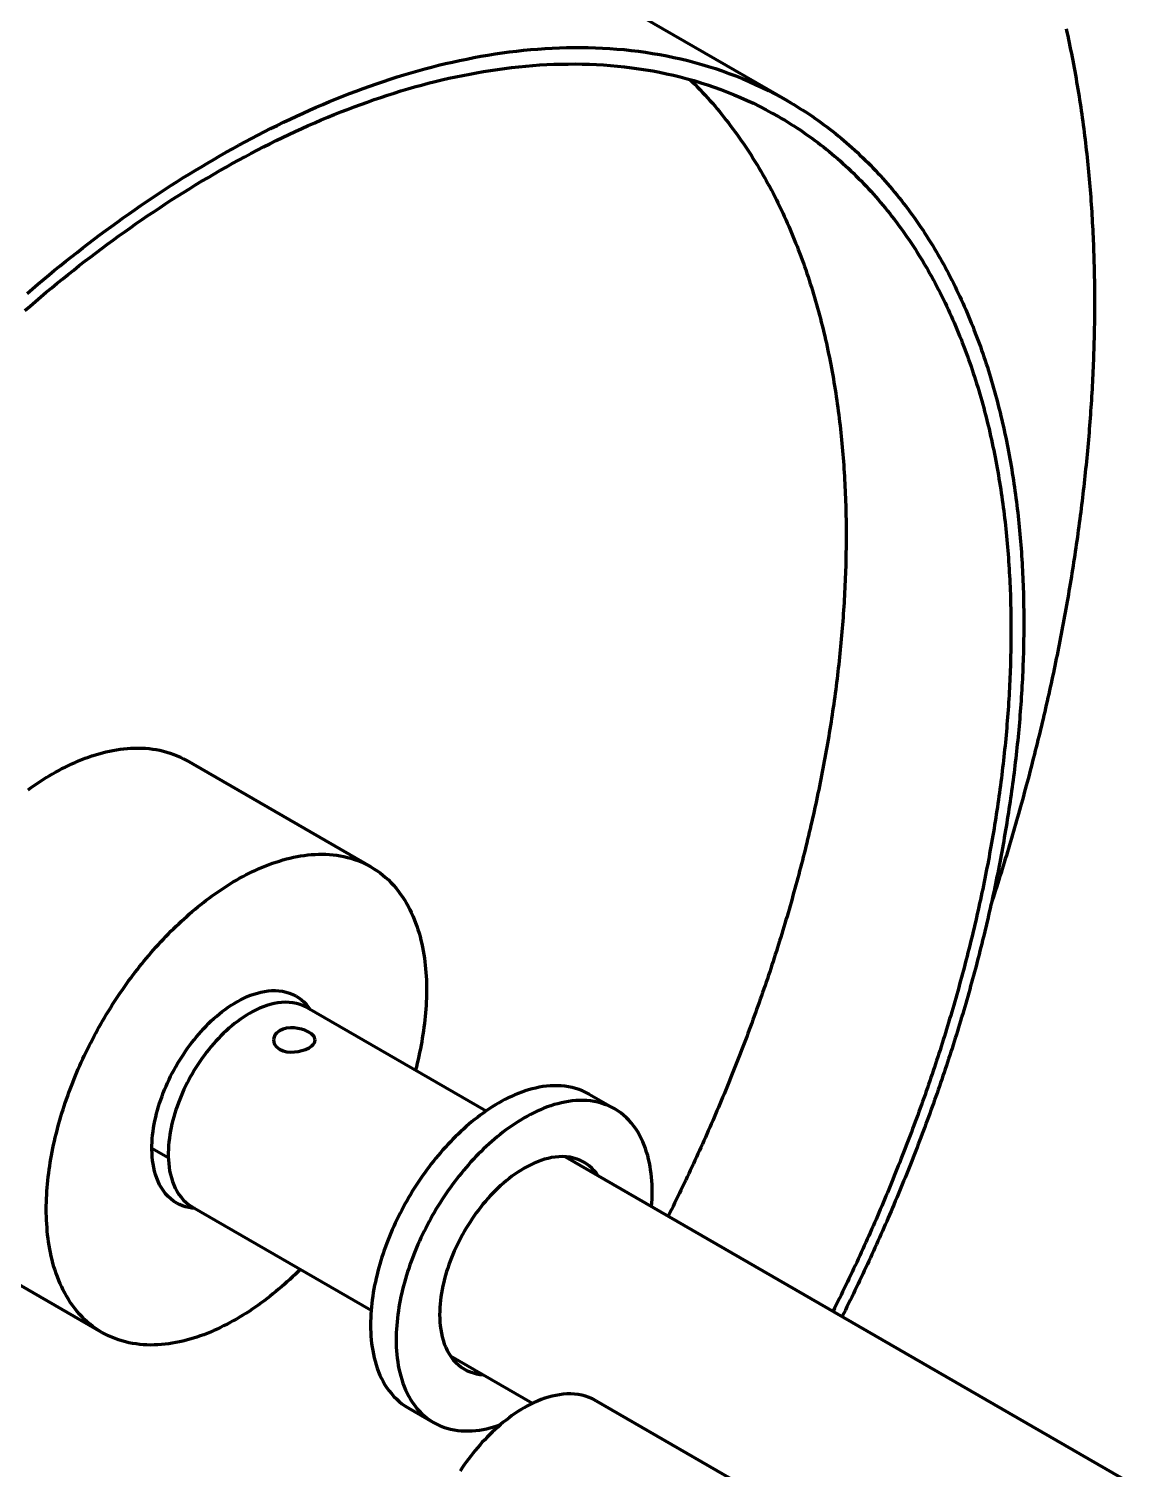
# Model space of a CAD drawing. Header units: millimetres. Extents: x 0 to 841, y 0 to 594.
# Drawn here: x 413.62 to 438.08, y 168.83 to 200.66 of the extents above; entities that cross this region are included whole.
import ezdxf

# ---------------------------------------------------------------- set-up
doc = ezdxf.new("R2010")
doc.units = ezdxf.units.MM
doc.layers.add('01-VISIBLE', color=7, linetype='CONTINUOUS', lineweight=70)

msp = doc.modelspace()

# ---------------------------------------------------------------- linework, layer by layer
at = {"layer": '01-VISIBLE'}
for p, q in [((430.379, 199.063), (425.012, 202.162)), ((421.173, 182.139), (417.107, 184.486)), ((419.763, 179.027), (423.719, 176.743)), ((425.994, 177.115), (426.56, 176.789)), ((416.698, 175.708), (416.336, 175.917)), ((425.47, 175.732), (485.723, 140.945)), ((417.223, 174.627), (421.179, 172.343)), ((415.233, 171.85), (411.167, 174.198)), ((422.93, 171.332), (424.746, 170.284)), ((426.147, 170.342), (481.867, 138.172)), ((421.994, 170.187), (422.56, 169.86))]:
    msp.add_line(p, q, dxfattribs=at)
for points in [[(436.533, 200.658), (436.55, 200.58), (436.568, 200.502), (436.584, 200.423), (436.601, 200.345), (436.617, 200.267), (436.633, 200.188), (436.649, 200.11), (436.665, 200.031), (436.68, 199.952), (436.695, 199.874), (436.71, 199.795), (436.724, 199.716), (436.738, 199.637), (436.752, 199.558), (436.766, 199.479), (436.78, 199.4), (436.793, 199.321), (436.806, 199.242), (436.818, 199.163), (436.831, 199.084), (436.843, 199.005), (436.855, 198.925), (436.867, 198.846), (436.878, 198.767), (436.889, 198.688), (436.9, 198.608), (436.911, 198.529), (436.921, 198.449), (436.932, 198.37), (436.942, 198.29), (436.951, 198.211), (436.961, 198.131), (436.97, 198.052), (436.979, 197.972), (436.988, 197.892), (436.997, 197.813), (437.005, 197.733), (437.013, 197.653), (437.021, 197.574), (437.029, 197.494), (437.036, 197.414), (437.043, 197.334), (437.05, 197.254), (437.057, 197.174), (437.064, 197.095), (437.07, 197.015), (437.076, 196.935), (437.082, 196.855), (437.088, 196.775), (437.093, 196.695), (437.098, 196.615), (437.103, 196.535), (437.108, 196.455), (437.112, 196.375), (437.117, 196.295), (437.121, 196.215), (437.125, 196.135), (437.129, 196.055), (437.132, 195.975), (437.135, 195.895), (437.138, 195.815), (437.141, 195.735), (437.144, 195.655), (437.146, 195.575), (437.149, 195.494), (437.151, 195.414), (437.153, 195.334), (437.154, 195.254), (437.156, 195.174), (437.157, 195.094), (437.158, 195.014), (437.159, 194.934), (437.16, 194.853), (437.16, 194.773), (437.16, 194.693), (437.16, 194.613), (437.16, 194.533), (437.16, 194.453), (437.159, 194.373), (437.159, 194.293), (437.158, 194.212), (437.157, 194.132), (437.155, 194.052), (437.154, 193.972), (437.152, 193.892), (437.15, 193.812), (437.148, 193.732), (437.146, 193.652), (437.144, 193.572), (437.141, 193.491), (437.138, 193.411), (437.135, 193.331), (437.132, 193.251), (437.129, 193.171), (437.125, 193.091), (437.122, 193.011), (437.118, 192.931), (437.114, 192.851), (437.11, 192.771), (437.105, 192.691), (437.101, 192.611), (437.096, 192.531), (437.091, 192.451), (437.086, 192.371), (437.081, 192.291), (437.075, 192.211), (437.07, 192.131), (437.064, 192.051), (437.058, 191.971), (437.052, 191.891), (437.046, 191.812), (437.039, 191.732), (437.032, 191.652), (437.026, 191.572), (437.019, 191.492), (437.012, 191.412), (437.004, 191.333), (436.997, 191.253), (436.989, 191.173), (436.981, 191.093), (436.973, 191.013), (436.965, 190.934), (436.957, 190.854), (436.949, 190.774), (436.94, 190.695), (436.931, 190.615), (436.922, 190.535), (436.913, 190.456), (436.904, 190.376), (436.895, 190.297), (436.885, 190.217), (436.875, 190.138), (436.865, 190.058), (436.855, 189.978), (436.845, 189.899), (436.835, 189.82), (436.824, 189.74), (436.814, 189.661), (436.803, 189.581), (436.792, 189.502), (436.781, 189.423), (436.77, 189.343), (436.758, 189.264), (436.747, 189.185), (436.735, 189.105), (436.723, 189.026), (436.711, 188.947), (436.699, 188.868), (436.687, 188.788), (436.674, 188.709), (436.661, 188.63), (436.649, 188.551), (436.636, 188.472), (436.623, 188.393), (436.61, 188.314), (436.596, 188.235), (436.583, 188.156), (436.569, 188.077), (436.555, 187.998), (436.541, 187.919), (436.527, 187.84), (436.513, 187.761), (436.499, 187.682), (436.484, 187.604), (436.47, 187.525), (436.455, 187.446), (436.44, 187.367), (436.425, 187.289), (436.41, 187.21), (436.395, 187.131), (436.379, 187.053), (436.364, 186.974), (436.348, 186.895), (436.332, 186.817), (436.316, 186.738), (436.3, 186.66), (436.284, 186.581), (436.267, 186.503), (436.251, 186.425), (436.234, 186.346), (436.217, 186.268), (436.2, 186.19), (436.183, 186.111), (436.166, 186.033), (436.148, 185.955), (436.131, 185.877), (436.113, 185.798), (436.096, 185.72), (436.078, 185.642), (436.06, 185.564), (436.042, 185.486), (436.023, 185.408), (436.005, 185.33), (435.986, 185.252), (435.968, 185.174), (435.949, 185.096), (435.93, 185.018), (435.911, 184.941), (435.892, 184.863), (435.872, 184.785), (435.853, 184.707), (435.834, 184.63), (435.814, 184.552), (435.794, 184.474), (435.774, 184.397), (435.754, 184.319), (435.734, 184.241), (435.714, 184.164), (435.693, 184.086), (435.673, 184.009), (435.652, 183.932), (435.631, 183.854), (435.61, 183.777), (435.589, 183.7), (435.568, 183.622), (435.547, 183.545), (435.525, 183.468), (435.504, 183.391), (435.482, 183.313), (435.46, 183.236), (435.438, 183.159), (435.416, 183.082), (435.394, 183.005), (435.372, 182.928), (435.35, 182.851), (435.327, 182.774), (435.304, 182.697), (435.282, 182.621), (435.259, 182.544), (435.236, 182.467), (435.213, 182.39), (435.189, 182.314), (435.166, 182.237), (435.143, 182.16), (435.119, 182.084), (435.095, 182.007), (435.072, 181.931), (435.048, 181.854), (435.024, 181.778), (435, 181.701), (434.975, 181.625), (434.951, 181.549), (434.926, 181.472), (434.902, 181.396), (434.877, 181.32)], [(413.577, 194.809), (413.698, 194.912), (413.819, 195.015), (413.941, 195.117), (414.064, 195.218), (414.186, 195.319), (414.31, 195.419), (414.434, 195.518), (414.558, 195.617), (414.683, 195.715), (414.809, 195.813), (414.935, 195.91), (415.061, 196.006), (415.188, 196.101), (415.316, 196.196), (415.444, 196.29), (415.573, 196.383), (415.702, 196.476), (415.831, 196.568), (415.962, 196.659), (416.092, 196.749), (416.224, 196.839), (416.355, 196.928), (416.488, 197.016), (416.62, 197.103), (416.754, 197.19), (416.888, 197.275), (417.022, 197.36), (417.157, 197.444), (417.292, 197.527), (417.428, 197.609), (417.565, 197.69), (417.702, 197.771), (417.84, 197.85), (417.978, 197.929), (418.116, 198.007), (418.256, 198.083), (418.395, 198.159), (418.536, 198.234), (418.676, 198.307), (418.818, 198.38), (418.959, 198.452), (419.102, 198.522), (419.245, 198.592), (419.388, 198.66), (419.532, 198.728), (419.677, 198.794), (419.821, 198.859), (419.967, 198.923), (420.113, 198.986), (420.259, 199.047), (420.407, 199.108), (420.554, 199.167), (420.702, 199.224), (420.851, 199.281), (421, 199.336), (421.149, 199.39), (421.299, 199.442), (421.45, 199.493), (421.601, 199.543), (421.752, 199.591), (421.904, 199.638), (422.056, 199.683), (422.209, 199.727), (422.362, 199.769), (422.516, 199.81), (422.67, 199.849), (422.824, 199.886), (422.979, 199.922), (423.134, 199.956), (423.29, 199.988), (423.446, 200.019), (423.602, 200.048), (423.759, 200.075), (423.916, 200.1), (424.073, 200.123), (424.23, 200.144), (424.388, 200.163), (424.546, 200.181), (424.704, 200.196), (424.863, 200.209), (425.021, 200.221), (425.18, 200.23), (425.339, 200.236), (425.497, 200.241), (425.656, 200.243), (425.815, 200.244), (425.974, 200.242), (426.133, 200.237), (426.292, 200.23), (426.45, 200.221), (426.609, 200.209), (426.767, 200.195), (426.925, 200.179), (427.083, 200.159), (427.24, 200.138), (427.397, 200.113), (427.554, 200.087), (427.71, 200.057), (427.866, 200.025), (428.021, 199.99), (428.175, 199.953), (428.329, 199.912), (428.482, 199.869), (428.634, 199.824), (428.785, 199.775), (428.936, 199.724), (429.085, 199.67), (429.234, 199.614), (429.381, 199.554), (429.528, 199.492), (429.673, 199.428), (429.817, 199.36), (429.959, 199.29), (430.1, 199.217), (430.24, 199.142), (430.379, 199.063)], [(413.525, 194.428), (413.644, 194.53), (413.763, 194.632), (413.882, 194.733), (414.002, 194.833), (414.122, 194.933), (414.243, 195.032), (414.365, 195.13), (414.487, 195.228), (414.609, 195.326), (414.732, 195.422), (414.856, 195.518), (414.98, 195.613), (415.104, 195.708), (415.229, 195.802), (415.355, 195.895), (415.481, 195.988), (415.608, 196.08), (415.735, 196.171), (415.862, 196.261), (415.99, 196.351), (416.119, 196.44), (416.248, 196.528), (416.378, 196.615), (416.508, 196.702), (416.639, 196.788), (416.77, 196.873), (416.902, 196.957), (417.034, 197.041), (417.167, 197.123), (417.3, 197.205), (417.434, 197.286), (417.568, 197.366), (417.703, 197.445), (417.839, 197.523), (417.975, 197.601), (418.111, 197.677), (418.248, 197.752), (418.386, 197.827), (418.524, 197.901), (418.662, 197.973), (418.801, 198.045), (418.941, 198.115), (419.081, 198.185), (419.221, 198.253), (419.363, 198.32), (419.504, 198.387), (419.646, 198.452), (419.789, 198.516), (419.932, 198.579), (420.076, 198.641), (420.22, 198.701), (420.365, 198.76), (420.51, 198.819), (420.656, 198.875), (420.802, 198.931), (420.949, 198.985), (421.096, 199.038), (421.243, 199.09), (421.391, 199.14), (421.54, 199.189), (421.689, 199.236), (421.838, 199.282), (421.988, 199.327), (422.139, 199.37), (422.289, 199.412), (422.441, 199.452), (422.592, 199.49), (422.744, 199.527), (422.897, 199.562), (423.049, 199.595), (423.202, 199.627), (423.356, 199.657), (423.51, 199.686), (423.664, 199.712), (423.818, 199.737), (423.973, 199.76), (424.128, 199.781), (424.283, 199.8), (424.439, 199.817), (424.594, 199.832), (424.75, 199.845), (424.906, 199.856), (425.062, 199.865), (425.219, 199.871), (425.375, 199.876), (425.531, 199.878), (425.688, 199.879), (425.844, 199.876), (426, 199.872), (426.157, 199.865), (426.313, 199.856), (426.469, 199.845), (426.624, 199.831), (426.78, 199.814), (426.935, 199.796), (427.09, 199.774), (427.245, 199.75), (427.399, 199.724), (427.552, 199.695), (427.706, 199.663), (427.858, 199.629), (428.01, 199.592), (428.161, 199.552), (428.312, 199.51), (428.462, 199.465), (428.611, 199.418), (428.759, 199.367), (428.906, 199.314), (429.052, 199.259), (429.197, 199.2), (429.341, 199.139), (429.484, 199.075), (429.625, 199.009), (429.766, 198.94), (429.905, 198.868), (430.042, 198.794), (430.179, 198.717)], [(428.223, 199.535), (428.28, 199.479), (428.337, 199.422), (428.393, 199.365), (428.448, 199.307), (428.503, 199.249), (428.558, 199.19), (428.611, 199.13), (428.665, 199.071), (428.718, 199.01), (428.77, 198.95), (428.822, 198.888), (428.873, 198.827), (428.924, 198.765), (428.974, 198.702), (429.024, 198.639), (429.073, 198.576), (429.121, 198.512), (429.169, 198.448), (429.217, 198.384), (429.264, 198.319), (429.311, 198.253), (429.357, 198.188), (429.402, 198.122), (429.447, 198.055), (429.491, 197.989), (429.535, 197.922), (429.579, 197.854), (429.621, 197.786), (429.664, 197.718), (429.706, 197.65), (429.747, 197.581), (429.788, 197.512), (429.828, 197.443), (429.868, 197.373), (429.907, 197.303), (429.946, 197.233), (429.984, 197.163), (430.021, 197.092), (430.059, 197.021), (430.095, 196.95), (430.132, 196.878), (430.167, 196.807), (430.203, 196.735), (430.237, 196.662), (430.272, 196.59), (430.305, 196.517), (430.339, 196.444), (430.371, 196.371), (430.404, 196.298), (430.436, 196.224), (430.467, 196.15), (430.498, 196.077), (430.528, 196.002), (430.558, 195.928), (430.588, 195.853), (430.617, 195.779), (430.645, 195.704), (430.673, 195.629), (430.701, 195.554), (430.728, 195.478), (430.755, 195.403), (430.781, 195.327), (430.807, 195.251), (430.833, 195.175), (430.858, 195.099), (430.882, 195.023), (430.906, 194.946), (430.93, 194.87), (430.953, 194.793), (430.976, 194.716), (430.999, 194.639), (431.021, 194.562), (431.042, 194.485), (431.063, 194.408), (431.084, 194.33), (431.105, 194.253), (431.125, 194.175), (431.144, 194.097), (431.163, 194.02), (431.182, 193.942), (431.2, 193.864), (431.218, 193.785), (431.236, 193.707), (431.253, 193.629), (431.27, 193.551), (431.286, 193.472), (431.303, 193.394), (431.318, 193.315), (431.334, 193.236), (431.348, 193.158), (431.363, 193.079), (431.377, 193), (431.391, 192.921), (431.405, 192.842), (431.418, 192.763), (431.43, 192.684), (431.443, 192.605), (431.455, 192.525), (431.467, 192.446), (431.478, 192.367), (431.489, 192.287), (431.5, 192.208), (431.51, 192.128), (431.52, 192.049), (431.53, 191.969), (431.539, 191.89), (431.548, 191.81), (431.557, 191.73), (431.565, 191.651), (431.573, 191.571), (431.581, 191.491), (431.588, 191.411), (431.595, 191.331), (431.602, 191.252), (431.608, 191.172), (431.614, 191.092), (431.62, 191.012), (431.625, 190.932), (431.631, 190.852), (431.635, 190.772), (431.64, 190.692), (431.644, 190.612), (431.648, 190.532), (431.652, 190.452), (431.655, 190.372), (431.658, 190.291), (431.661, 190.211), (431.664, 190.131), (431.666, 190.051), (431.668, 189.971), (431.669, 189.891), (431.671, 189.811), (431.672, 189.731), (431.672, 189.65), (431.673, 189.57), (431.673, 189.49), (431.673, 189.41), (431.673, 189.33), (431.672, 189.25), (431.671, 189.17), (431.67, 189.089), (431.669, 189.009), (431.667, 188.929), (431.665, 188.849), (431.663, 188.769), (431.66, 188.689), (431.658, 188.609), (431.655, 188.529), (431.652, 188.448), (431.648, 188.368), (431.644, 188.288), (431.64, 188.208), (431.636, 188.128), (431.632, 188.048), (431.627, 187.968), (431.622, 187.888), (431.617, 187.808), (431.611, 187.728), (431.605, 187.648), (431.599, 187.568), (431.593, 187.488), (431.587, 187.409), (431.58, 187.329), (431.573, 187.249), (431.566, 187.169), (431.559, 187.089), (431.551, 187.009), (431.543, 186.93), (431.535, 186.85), (431.527, 186.77), (431.518, 186.69), (431.509, 186.611), (431.5, 186.531), (431.491, 186.452), (431.482, 186.372), (431.472, 186.292), (431.462, 186.213), (431.452, 186.133), (431.442, 186.054), (431.431, 185.974), (431.42, 185.895), (431.409, 185.816), (431.398, 185.736), (431.387, 185.657), (431.375, 185.578), (431.363, 185.498), (431.351, 185.419), (431.339, 185.34), (431.327, 185.261), (431.314, 185.181), (431.301, 185.102), (431.288, 185.023), (431.275, 184.944), (431.261, 184.865), (431.247, 184.786), (431.234, 184.707), (431.219, 184.628), (431.205, 184.55), (431.191, 184.471), (431.176, 184.392), (431.161, 184.313), (431.146, 184.234), (431.131, 184.156), (431.115, 184.077), (431.1, 183.999), (431.084, 183.92), (431.068, 183.841), (431.051, 183.763), (431.035, 183.684), (431.018, 183.606), (431.001, 183.528), (430.984, 183.449), (430.967, 183.371), (430.95, 183.293), (430.932, 183.215), (430.914, 183.137), (430.896, 183.058), (430.878, 182.98), (430.86, 182.902), (430.841, 182.824), (430.823, 182.746), (430.804, 182.668), (430.785, 182.591), (430.766, 182.513), (430.746, 182.435), (430.727, 182.357), (430.707, 182.28), (430.687, 182.202), (430.667, 182.124), (430.646, 182.047), (430.626, 181.969), (430.605, 181.892), (430.584, 181.815), (430.563, 181.737), (430.542, 181.66), (430.521, 181.583), (430.499, 181.505), (430.478, 181.428), (430.456, 181.351), (430.434, 181.274), (430.412, 181.197), (430.389, 181.12), (430.367, 181.043), (430.344, 180.966), (430.321, 180.889), (430.298, 180.813), (430.275, 180.736), (430.252, 180.659), (430.228, 180.583), (430.204, 180.506), (430.18, 180.43), (430.156, 180.353), (430.132, 180.277), (430.108, 180.2), (430.083, 180.124), (430.059, 180.048), (430.034, 179.972), (430.009, 179.895), (429.984, 179.819), (429.958, 179.743), (429.933, 179.667), (429.907, 179.591), (429.881, 179.515), (429.855, 179.44), (429.829, 179.364), (429.803, 179.288), (429.777, 179.212), (429.75, 179.137), (429.723, 179.061), (429.696, 178.986), (429.669, 178.91), (429.642, 178.835), (429.615, 178.76), (429.587, 178.684), (429.56, 178.609), (429.532, 178.534), (429.504, 178.459), (429.476, 178.384), (429.448, 178.309), (429.419, 178.234), (429.391, 178.159), (429.362, 178.084), (429.333, 178.009), (429.304, 177.935), (429.275, 177.86), (429.245, 177.785), (429.216, 177.711), (429.186, 177.636), (429.157, 177.562), (429.127, 177.488), (429.097, 177.413), (429.066, 177.339), (429.036, 177.265), (429.006, 177.191), (428.975, 177.117), (428.944, 177.043), (428.913, 176.969), (428.882, 176.895), (428.851, 176.821), (428.82, 176.747), (428.788, 176.673), (428.756, 176.6), (428.725, 176.526), (428.693, 176.453), (428.661, 176.379), (428.628, 176.306), (428.596, 176.233), (428.564, 176.159), (428.531, 176.086), (428.498, 176.013), (428.465, 175.94), (428.432, 175.867), (428.399, 175.794), (428.366, 175.721), (428.332, 175.648), (428.298, 175.575), (428.265, 175.503), (428.231, 175.43), (428.197, 175.358), (428.163, 175.285), (428.128, 175.213), (428.094, 175.14), (428.059, 175.068), (428.024, 174.996), (427.99, 174.924), (427.955, 174.851), (427.919, 174.779), (427.884, 174.707), (427.849, 174.636), (427.813, 174.564), (427.778, 174.492), (427.742, 174.42)], [(430.379, 199.063), (430.448, 199.023), (430.516, 198.982), (430.585, 198.94), (430.653, 198.898), (430.72, 198.855), (430.788, 198.811), (430.854, 198.767), (430.921, 198.722), (430.987, 198.677), (431.052, 198.63), (431.117, 198.584), (431.182, 198.536), (431.246, 198.488), (431.31, 198.44), (431.373, 198.391), (431.436, 198.341), (431.498, 198.29), (431.56, 198.239), (431.621, 198.188), (431.682, 198.136), (431.742, 198.083), (431.802, 198.03), (431.862, 197.976), (431.921, 197.922), (431.979, 197.867), (432.037, 197.812), (432.095, 197.756), (432.152, 197.7), (432.208, 197.643), (432.264, 197.586), (432.319, 197.528), (432.374, 197.469), (432.429, 197.411), (432.483, 197.351), (432.536, 197.292), (432.589, 197.231), (432.641, 197.171), (432.693, 197.11), (432.744, 197.048), (432.795, 196.986), (432.845, 196.924), (432.895, 196.861), (432.944, 196.798), (432.993, 196.734), (433.041, 196.67), (433.089, 196.606), (433.136, 196.541), (433.183, 196.476), (433.229, 196.41), (433.274, 196.345), (433.319, 196.278), (433.364, 196.212), (433.408, 196.145), (433.452, 196.078), (433.495, 196.01), (433.537, 195.942), (433.579, 195.874), (433.621, 195.805), (433.662, 195.737), (433.702, 195.668), (433.742, 195.598), (433.782, 195.528), (433.821, 195.458), (433.859, 195.388), (433.897, 195.318), (433.935, 195.247), (433.972, 195.176), (434.008, 195.104), (434.044, 195.033), (434.08, 194.961), (434.115, 194.889), (434.149, 194.817), (434.183, 194.744), (434.217, 194.672), (434.25, 194.599), (434.283, 194.525), (434.315, 194.452), (434.347, 194.379), (434.378, 194.305), (434.409, 194.231), (434.439, 194.157), (434.469, 194.082), (434.498, 194.008), (434.527, 193.933), (434.556, 193.858), (434.584, 193.783), (434.611, 193.708), (434.639, 193.633), (434.665, 193.557), (434.692, 193.481), (434.718, 193.406), (434.743, 193.33), (434.768, 193.254), (434.793, 193.177), (434.817, 193.101), (434.84, 193.024), (434.864, 192.948), (434.887, 192.871), (434.909, 192.794), (434.931, 192.717), (434.953, 192.64), (434.974, 192.563), (434.995, 192.485), (435.015, 192.408), (435.035, 192.33), (435.055, 192.253), (435.074, 192.175), (435.093, 192.097), (435.112, 192.019), (435.13, 191.941), (435.147, 191.863), (435.165, 191.785), (435.182, 191.706), (435.198, 191.628), (435.215, 191.55), (435.23, 191.471), (435.246, 191.393), (435.261, 191.314), (435.276, 191.235), (435.29, 191.156), (435.304, 191.077), (435.318, 190.998), (435.331, 190.919), (435.344, 190.84), (435.357, 190.761), (435.369, 190.682), (435.381, 190.603), (435.392, 190.524), (435.403, 190.444), (435.414, 190.365), (435.425, 190.286), (435.435, 190.206), (435.445, 190.127), (435.455, 190.047), (435.464, 189.967), (435.473, 189.888), (435.481, 189.808), (435.489, 189.729), (435.497, 189.649), (435.505, 189.569), (435.512, 189.489), (435.519, 189.409), (435.526, 189.33), (435.532, 189.25), (435.538, 189.17), (435.544, 189.09), (435.55, 189.01), (435.555, 188.93), (435.56, 188.85), (435.564, 188.77), (435.568, 188.69), (435.572, 188.61), (435.576, 188.53), (435.579, 188.45), (435.582, 188.37), (435.585, 188.29), (435.588, 188.21), (435.59, 188.13), (435.592, 188.05), (435.593, 187.97), (435.595, 187.89), (435.596, 187.809), (435.597, 187.729), (435.597, 187.649), (435.598, 187.569), (435.598, 187.489), (435.597, 187.409), (435.597, 187.329), (435.596, 187.249), (435.595, 187.169), (435.594, 187.088), (435.592, 187.008), (435.59, 186.928), (435.588, 186.848), (435.586, 186.768), (435.583, 186.688), (435.58, 186.608), (435.577, 186.528), (435.574, 186.448), (435.57, 186.368), (435.566, 186.288), (435.562, 186.208), (435.558, 186.128), (435.553, 186.048), (435.548, 185.968), (435.543, 185.888), (435.538, 185.808), (435.532, 185.728), (435.526, 185.648), (435.52, 185.568), (435.514, 185.488), (435.507, 185.409), (435.501, 185.329), (435.494, 185.249), (435.487, 185.169), (435.479, 185.089), (435.471, 185.01), (435.463, 184.93), (435.455, 184.85), (435.447, 184.771), (435.438, 184.691), (435.43, 184.611), (435.421, 184.532), (435.411, 184.452), (435.402, 184.373), (435.392, 184.293), (435.382, 184.214), (435.372, 184.134), (435.362, 184.055), (435.351, 183.975), (435.34, 183.896), (435.329, 183.817), (435.318, 183.737), (435.307, 183.658), (435.295, 183.579), (435.283, 183.499), (435.271, 183.42), (435.259, 183.341), (435.247, 183.262), (435.234, 183.183), (435.221, 183.104), (435.208, 183.025), (435.195, 182.946), (435.182, 182.867), (435.168, 182.788), (435.154, 182.709), (435.14, 182.63), (435.126, 182.551), (435.111, 182.472), (435.097, 182.394), (435.082, 182.315), (435.067, 182.236), (435.052, 182.158), (435.036, 182.079), (435.021, 182), (435.005, 181.922), (434.989, 181.843), (434.973, 181.765), (434.956, 181.686), (434.94, 181.608), (434.923, 181.53), (434.906, 181.451), (434.889, 181.373), (434.872, 181.295), (434.854, 181.217), (434.836, 181.139), (434.819, 181.061), (434.801, 180.982), (434.782, 180.904), (434.764, 180.826), (434.745, 180.749), (434.727, 180.671), (434.708, 180.593), (434.689, 180.515), (434.669, 180.437), (434.65, 180.36), (434.63, 180.282), (434.61, 180.204), (434.591, 180.127), (434.57, 180.049), (434.55, 179.972), (434.53, 179.894), (434.509, 179.817), (434.488, 179.739), (434.467, 179.662), (434.446, 179.585), (434.424, 179.508), (434.403, 179.431), (434.381, 179.353), (434.359, 179.276), (434.337, 179.199), (434.315, 179.122), (434.293, 179.045), (434.27, 178.969), (434.248, 178.892), (434.225, 178.815), (434.202, 178.738), (434.178, 178.661), (434.155, 178.585), (434.132, 178.508), (434.108, 178.432), (434.084, 178.355), (434.06, 178.279), (434.036, 178.202), (434.012, 178.126), (433.987, 178.05), (433.963, 177.974), (433.938, 177.897), (433.913, 177.821), (433.888, 177.745), (433.862, 177.669), (433.837, 177.593), (433.811, 177.517), (433.786, 177.441), (433.76, 177.366), (433.734, 177.29), (433.708, 177.214), (433.681, 177.139), (433.655, 177.063), (433.628, 176.987), (433.601, 176.912), (433.574, 176.836), (433.547, 176.761), (433.52, 176.686), (433.493, 176.61), (433.465, 176.535), (433.437, 176.46), (433.409, 176.385), (433.381, 176.31), (433.353, 176.235), (433.325, 176.16), (433.296, 176.085), (433.268, 176.01), (433.239, 175.935), (433.21, 175.861), (433.181, 175.786), (433.152, 175.712), (433.123, 175.637), (433.093, 175.562), (433.063, 175.488), (433.034, 175.414), (433.004, 175.339), (432.974, 175.265), (432.943, 175.191), (432.913, 175.117), (432.883, 175.043), (432.852, 174.969), (432.821, 174.895), (432.79, 174.821), (432.759, 174.747), (432.728, 174.673), (432.697, 174.6), (432.665, 174.526), (432.633, 174.452), (432.602, 174.379), (432.57, 174.305), (432.538, 174.232), (432.505, 174.158), (432.473, 174.085), (432.441, 174.012), (432.408, 173.939), (432.375, 173.866), (432.342, 173.793), (432.309, 173.72), (432.276, 173.647), (432.243, 173.574), (432.209, 173.501), (432.176, 173.428), (432.142, 173.356), (432.108, 173.283), (432.074, 173.21), (432.04, 173.138), (432.006, 173.066), (431.972, 172.993), (431.937, 172.921), (431.902, 172.849), (431.868, 172.777), (431.833, 172.704), (431.798, 172.632), (431.762, 172.56), (431.727, 172.489), (431.692, 172.417), (431.656, 172.345), (431.62, 172.273), (431.584, 172.202)], [(430.179, 198.717), (430.248, 198.677), (430.316, 198.636), (430.385, 198.594), (430.453, 198.552), (430.52, 198.509), (430.587, 198.465), (430.654, 198.421), (430.72, 198.376), (430.786, 198.33), (430.851, 198.284), (430.916, 198.237), (430.981, 198.19), (431.045, 198.142), (431.108, 198.093), (431.171, 198.044), (431.234, 197.994), (431.296, 197.943), (431.358, 197.892), (431.419, 197.841), (431.48, 197.788), (431.54, 197.736), (431.6, 197.682), (431.659, 197.628), (431.717, 197.574), (431.776, 197.519), (431.833, 197.464), (431.891, 197.408), (431.947, 197.351), (432.003, 197.294), (432.059, 197.237), (432.114, 197.179), (432.169, 197.12), (432.223, 197.061), (432.277, 197.002), (432.33, 196.942), (432.382, 196.881), (432.434, 196.82), (432.486, 196.759), (432.537, 196.697), (432.587, 196.635), (432.637, 196.573), (432.686, 196.51), (432.735, 196.446), (432.783, 196.383), (432.831, 196.318), (432.879, 196.254), (432.925, 196.189), (432.972, 196.123), (433.017, 196.058), (433.062, 195.992), (433.107, 195.925), (433.151, 195.858), (433.195, 195.791), (433.238, 195.724), (433.28, 195.656), (433.322, 195.588), (433.364, 195.519), (433.405, 195.451), (433.446, 195.382), (433.486, 195.312), (433.525, 195.243), (433.564, 195.173), (433.602, 195.103), (433.64, 195.032), (433.678, 194.961), (433.715, 194.89), (433.751, 194.819), (433.787, 194.748), (433.823, 194.676), (433.858, 194.604), (433.892, 194.532), (433.926, 194.459), (433.96, 194.387), (433.993, 194.314), (434.025, 194.241), (434.058, 194.167), (434.089, 194.094), (434.12, 194.02), (434.151, 193.946), (434.181, 193.872), (434.211, 193.798), (434.24, 193.723), (434.269, 193.648), (434.297, 193.574), (434.325, 193.499), (434.353, 193.423), (434.38, 193.348), (434.406, 193.272), (434.432, 193.197), (434.458, 193.121), (434.483, 193.045), (434.508, 192.969), (434.533, 192.893), (434.556, 192.816), (434.58, 192.74), (434.603, 192.663), (434.626, 192.586), (434.648, 192.51), (434.67, 192.433), (434.691, 192.355), (434.712, 192.278), (434.733, 192.201), (434.753, 192.123), (434.773, 192.046), (434.792, 191.968), (434.811, 191.89), (434.83, 191.813), (434.848, 191.735), (434.866, 191.657), (434.883, 191.578), (434.9, 191.5), (434.917, 191.422), (434.933, 191.344), (434.949, 191.265), (434.965, 191.187), (434.98, 191.108), (434.995, 191.029), (435.009, 190.951), (435.023, 190.872), (435.037, 190.793), (435.05, 190.714), (435.063, 190.635), (435.076, 190.556), (435.088, 190.477), (435.1, 190.398), (435.112, 190.319), (435.123, 190.239), (435.134, 190.16), (435.144, 190.081), (435.155, 190.001), (435.165, 189.922), (435.174, 189.842), (435.183, 189.763), (435.192, 189.683), (435.201, 189.604), (435.209, 189.524), (435.217, 189.444), (435.224, 189.365), (435.232, 189.285), (435.239, 189.205), (435.245, 189.126), (435.252, 189.046), (435.258, 188.966), (435.263, 188.886), (435.269, 188.806), (435.274, 188.726), (435.278, 188.646), (435.283, 188.566), (435.287, 188.487), (435.291, 188.407), (435.294, 188.327), (435.298, 188.247), (435.301, 188.167), (435.303, 188.087), (435.306, 188.007), (435.308, 187.927), (435.31, 187.847), (435.311, 187.767), (435.313, 187.687), (435.313, 187.607), (435.314, 187.526), (435.315, 187.446), (435.315, 187.366), (435.315, 187.286), (435.314, 187.206), (435.314, 187.126), (435.313, 187.046), (435.311, 186.966), (435.31, 186.886), (435.308, 186.806), (435.306, 186.726), (435.304, 186.646), (435.301, 186.566), (435.299, 186.486), (435.296, 186.406), (435.292, 186.326), (435.289, 186.246), (435.285, 186.166), (435.281, 186.086), (435.277, 186.006), (435.272, 185.926), (435.267, 185.847), (435.262, 185.767), (435.257, 185.687), (435.251, 185.607), (435.246, 185.527), (435.24, 185.447), (435.233, 185.367), (435.227, 185.288), (435.22, 185.208), (435.213, 185.128), (435.206, 185.048), (435.198, 184.969), (435.191, 184.889), (435.183, 184.809), (435.175, 184.73), (435.166, 184.65), (435.158, 184.571), (435.149, 184.491), (435.14, 184.412), (435.131, 184.332), (435.121, 184.253), (435.112, 184.173), (435.102, 184.094), (435.091, 184.014), (435.081, 183.935), (435.071, 183.856), (435.06, 183.776), (435.049, 183.697), (435.038, 183.618), (435.026, 183.538), (435.014, 183.459), (435.003, 183.38), (434.991, 183.301), (434.978, 183.222), (434.966, 183.143), (434.953, 183.064), (434.94, 182.985), (434.927, 182.906), (434.914, 182.827), (434.9, 182.748), (434.887, 182.669), (434.873, 182.59), (434.858, 182.512), (434.844, 182.433), (434.83, 182.354), (434.815, 182.275), (434.8, 182.197), (434.785, 182.118), (434.77, 182.04), (434.754, 181.961), (434.738, 181.883), (434.723, 181.804), (434.706, 181.726), (434.69, 181.647), (434.674, 181.569), (434.657, 181.491), (434.64, 181.412), (434.623, 181.334), (434.606, 181.256), (434.589, 181.178), (434.571, 181.1), (434.553, 181.022), (434.535, 180.944), (434.517, 180.866), (434.499, 180.788), (434.48, 180.71), (434.462, 180.632), (434.443, 180.554), (434.424, 180.477), (434.404, 180.399), (434.385, 180.321), (434.365, 180.244), (434.346, 180.166), (434.326, 180.089), (434.306, 180.011), (434.285, 179.934), (434.265, 179.856), (434.244, 179.779), (434.223, 179.702), (434.202, 179.624), (434.181, 179.547), (434.16, 179.47), (434.138, 179.393), (434.117, 179.316), (434.095, 179.239), (434.073, 179.162), (434.051, 179.085), (434.028, 179.008), (434.006, 178.931), (433.983, 178.855), (433.96, 178.778), (433.937, 178.701), (433.914, 178.625), (433.891, 178.548), (433.867, 178.472), (433.843, 178.395), (433.819, 178.319), (433.795, 178.242), (433.771, 178.166), (433.747, 178.09), (433.722, 178.014), (433.698, 177.938), (433.673, 177.861), (433.648, 177.785), (433.623, 177.709), (433.597, 177.633), (433.572, 177.558), (433.546, 177.482), (433.521, 177.406), (433.495, 177.33), (433.469, 177.255), (433.442, 177.179), (433.416, 177.103), (433.389, 177.028), (433.363, 176.952), (433.336, 176.877), (433.309, 176.802), (433.282, 176.726), (433.254, 176.651), (433.227, 176.576), (433.199, 176.501), (433.171, 176.426), (433.143, 176.351), (433.115, 176.276), (433.087, 176.201), (433.059, 176.126), (433.03, 176.051), (433.001, 175.977), (432.973, 175.902), (432.944, 175.827), (432.914, 175.753), (432.885, 175.678), (432.856, 175.604), (432.826, 175.529), (432.796, 175.455), (432.767, 175.381), (432.737, 175.307), (432.706, 175.232), (432.676, 175.158), (432.646, 175.084), (432.615, 175.01), (432.584, 174.937), (432.553, 174.863), (432.522, 174.789), (432.491, 174.715), (432.46, 174.642), (432.428, 174.568), (432.397, 174.494), (432.365, 174.421), (432.333, 174.347), (432.301, 174.274), (432.269, 174.201), (432.237, 174.128), (432.204, 174.054), (432.171, 173.981), (432.139, 173.908), (432.106, 173.835), (432.073, 173.762), (432.04, 173.69), (432.006, 173.617), (431.973, 173.544), (431.939, 173.471), (431.906, 173.399), (431.872, 173.326), (431.838, 173.254), (431.804, 173.181), (431.769, 173.109), (431.735, 173.037), (431.7, 172.965), (431.666, 172.892), (431.631, 172.82), (431.596, 172.748), (431.561, 172.676), (431.526, 172.605), (431.49, 172.533), (431.455, 172.461), (431.419, 172.389), (431.383, 172.318)], [(413.601, 183.843), (413.666, 183.889), (413.732, 183.935), (413.798, 183.98), (413.865, 184.025), (413.932, 184.068), (414, 184.11), (414.068, 184.152), (414.138, 184.192), (414.207, 184.232), (414.278, 184.27), (414.348, 184.308), (414.42, 184.344), (414.492, 184.38), (414.564, 184.414), (414.637, 184.446), (414.711, 184.478), (414.785, 184.508), (414.86, 184.537), (414.935, 184.564), (415.011, 184.59), (415.087, 184.615), (415.164, 184.638), (415.241, 184.659), (415.319, 184.678), (415.397, 184.696), (415.476, 184.712), (415.555, 184.726), (415.634, 184.738), (415.713, 184.748), (415.793, 184.755), (415.873, 184.761), (415.953, 184.764), (416.033, 184.764), (416.113, 184.763), (416.193, 184.758), (416.273, 184.751), (416.353, 184.741), (416.432, 184.729), (416.51, 184.714), (416.589, 184.696), (416.666, 184.674), (416.742, 184.65), (416.818, 184.623), (416.892, 184.593), (416.965, 184.561), (417.037, 184.525), (417.107, 184.486)], [(415.233, 171.85), (415.164, 171.892), (415.097, 171.936), (415.032, 171.983), (414.969, 172.032), (414.908, 172.084), (414.849, 172.138), (414.792, 172.195), (414.738, 172.253), (414.685, 172.314), (414.635, 172.376), (414.586, 172.44), (414.54, 172.506), (414.497, 172.573), (414.455, 172.641), (414.416, 172.711), (414.378, 172.782), (414.343, 172.854), (414.31, 172.927), (414.278, 173), (414.249, 173.075), (414.222, 173.15), (414.196, 173.226), (414.172, 173.303), (414.15, 173.38), (414.13, 173.457), (414.111, 173.535), (414.095, 173.613), (414.079, 173.692), (414.065, 173.771), (414.053, 173.85), (414.042, 173.929), (414.032, 174.009), (414.024, 174.089), (414.018, 174.169), (414.012, 174.248), (414.008, 174.328), (414.005, 174.409), (414.003, 174.489), (414.003, 174.569), (414.003, 174.649), (414.005, 174.729), (414.008, 174.809), (414.011, 174.889), (414.016, 174.969), (414.022, 175.049), (414.029, 175.129), (414.037, 175.209), (414.046, 175.288), (414.055, 175.368), (414.066, 175.447), (414.078, 175.526), (414.09, 175.606), (414.103, 175.685), (414.118, 175.763), (414.133, 175.842), (414.148, 175.921), (414.165, 175.999), (414.182, 176.077), (414.201, 176.155), (414.219, 176.233), (414.239, 176.311), (414.26, 176.388), (414.281, 176.466), (414.303, 176.543), (414.325, 176.62), (414.348, 176.696), (414.372, 176.773), (414.397, 176.849), (414.422, 176.925), (414.448, 177.001), (414.475, 177.076), (414.502, 177.152), (414.53, 177.227), (414.558, 177.302), (414.588, 177.376), (414.617, 177.451), (414.648, 177.525), (414.679, 177.599), (414.71, 177.672), (414.742, 177.746), (414.775, 177.819), (414.809, 177.892), (414.842, 177.964), (414.877, 178.037), (414.912, 178.109), (414.948, 178.18), (414.984, 178.252), (415.021, 178.323), (415.058, 178.394), (415.096, 178.465), (415.134, 178.535), (415.173, 178.605), (415.213, 178.675), (415.253, 178.744), (415.293, 178.813), (415.335, 178.882), (415.376, 178.95), (415.418, 179.018), (415.461, 179.086), (415.504, 179.154), (415.548, 179.221), (415.593, 179.287), (415.637, 179.354), (415.683, 179.42), (415.729, 179.485), (415.775, 179.551), (415.822, 179.616), (415.87, 179.68), (415.917, 179.744), (415.966, 179.808), (416.015, 179.872), (416.065, 179.935), (416.115, 179.997), (416.165, 180.059), (416.216, 180.121), (416.268, 180.182), (416.32, 180.243), (416.373, 180.303), (416.426, 180.363), (416.48, 180.423), (416.534, 180.482), (416.589, 180.54), (416.644, 180.598), (416.7, 180.656), (416.756, 180.713), (416.813, 180.769), (416.871, 180.825), (416.928, 180.88), (416.987, 180.935), (417.046, 180.989), (417.106, 181.043), (417.166, 181.096), (417.226, 181.148), (417.288, 181.2), (417.349, 181.251), (417.412, 181.301), (417.475, 181.351), (417.538, 181.4), (417.602, 181.448), (417.667, 181.495), (417.732, 181.542), (417.797, 181.588), (417.864, 181.633), (417.93, 181.677), (417.998, 181.72), (418.066, 181.763), (418.134, 181.804), (418.203, 181.845), (418.273, 181.885), (418.343, 181.923), (418.414, 181.96), (418.486, 181.997), (418.558, 182.032), (418.63, 182.066), (418.703, 182.099), (418.777, 182.13), (418.851, 182.161), (418.926, 182.19), (419.001, 182.217), (419.077, 182.243), (419.153, 182.267), (419.23, 182.29), (419.307, 182.312), (419.385, 182.331), (419.463, 182.349), (419.542, 182.365), (419.621, 182.378), (419.7, 182.39), (419.779, 182.4), (419.859, 182.408), (419.939, 182.413), (420.019, 182.416), (420.099, 182.417), (420.179, 182.415), (420.259, 182.411), (420.339, 182.404), (420.419, 182.394), (420.498, 182.382), (420.576, 182.366), (420.654, 182.348), (420.732, 182.327), (420.808, 182.303), (420.884, 182.276), (420.958, 182.246), (421.031, 182.213), (421.103, 182.177), (421.173, 182.139)], [(421.173, 182.139), (421.242, 182.097), (421.309, 182.052), (421.375, 182.005), (421.438, 181.955), (421.499, 181.903), (421.559, 181.848), (421.616, 181.792), (421.671, 181.733), (421.724, 181.672), (421.775, 181.609), (421.823, 181.544), (421.869, 181.478), (421.913, 181.41), (421.955, 181.341), (421.994, 181.271), (422.032, 181.199), (422.067, 181.127), (422.1, 181.053), (422.131, 180.979), (422.161, 180.904), (422.188, 180.828), (422.213, 180.751), (422.237, 180.674), (422.259, 180.596), (422.279, 180.518), (422.297, 180.439), (422.314, 180.361), (422.329, 180.281), (422.343, 180.202), (422.355, 180.122), (422.366, 180.042), (422.375, 179.962), (422.383, 179.881), (422.389, 179.801), (422.395, 179.72), (422.399, 179.64), (422.401, 179.559), (422.403, 179.479), (422.403, 179.398), (422.402, 179.317), (422.4, 179.236), (422.397, 179.156), (422.393, 179.075), (422.388, 178.995), (422.381, 178.914), (422.374, 178.834), (422.366, 178.754), (422.357, 178.673), (422.346, 178.593), (422.335, 178.513), (422.323, 178.434), (422.31, 178.354), (422.297, 178.274), (422.282, 178.195), (422.267, 178.116), (422.251, 178.037), (422.234, 177.958), (422.216, 177.879), (422.197, 177.801), (422.178, 177.722), (422.158, 177.644)], [(416.883, 174.708), (416.815, 174.751), (416.752, 174.801), (416.693, 174.855), (416.639, 174.914), (416.59, 174.978), (416.546, 175.045), (416.507, 175.115), (416.472, 175.187), (416.442, 175.262), (416.416, 175.338), (416.395, 175.415), (416.377, 175.493), (416.362, 175.572), (416.351, 175.651), (416.343, 175.731), (416.338, 175.811), (416.336, 175.892), (416.337, 175.972), (416.34, 176.052), (416.345, 176.132), (416.352, 176.212), (416.362, 176.292), (416.374, 176.371), (416.388, 176.45), (416.403, 176.529), (416.421, 176.607), (416.44, 176.685), (416.46, 176.762), (416.483, 176.839), (416.507, 176.916), (416.532, 176.992), (416.559, 177.068), (416.588, 177.143), (416.617, 177.217), (416.648, 177.291), (416.681, 177.364), (416.715, 177.437), (416.75, 177.509), (416.786, 177.581), (416.824, 177.652), (416.863, 177.722), (416.903, 177.791), (416.944, 177.86), (416.987, 177.928), (417.031, 177.995), (417.075, 178.062), (417.122, 178.128), (417.169, 178.192), (417.217, 178.256), (417.267, 178.319), (417.318, 178.381), (417.37, 178.443), (417.423, 178.503), (417.477, 178.562), (417.533, 178.62), (417.589, 178.676), (417.647, 178.732), (417.706, 178.786), (417.767, 178.839), (417.828, 178.89), (417.891, 178.94), (417.955, 178.988), (418.021, 179.035), (418.088, 179.079), (418.155, 179.122), (418.225, 179.163), (418.295, 179.201), (418.367, 179.237), (418.44, 179.27), (418.514, 179.3), (418.59, 179.327), (418.667, 179.35), (418.744, 179.37), (418.823, 179.386), (418.903, 179.397), (418.983, 179.403), (419.063, 179.404), (419.143, 179.4), (419.222, 179.389), (419.301, 179.372), (419.377, 179.348), (419.452, 179.318), (419.523, 179.281)], [(419.523, 179.281), (419.583, 179.242), (419.641, 179.199), (419.695, 179.152), (419.745, 179.1), (419.791, 179.045), (419.833, 178.987)], [(418.493, 178.901), (418.424, 178.86), (418.356, 178.816), (418.29, 178.771), (418.225, 178.723), (418.161, 178.674), (418.099, 178.623), (418.038, 178.571), (417.978, 178.517), (417.919, 178.461), (417.862, 178.405), (417.806, 178.347), (417.751, 178.288), (417.698, 178.228), (417.646, 178.167), (417.594, 178.105), (417.545, 178.041), (417.496, 177.977), (417.449, 177.912), (417.403, 177.846), (417.358, 177.779), (417.314, 177.712), (417.272, 177.643), (417.231, 177.574), (417.191, 177.504), (417.152, 177.434), (417.115, 177.362), (417.079, 177.29), (417.044, 177.218), (417.011, 177.144), (416.979, 177.07), (416.949, 176.996), (416.92, 176.921), (416.892, 176.845), (416.867, 176.769), (416.842, 176.692), (416.819, 176.615), (416.798, 176.537), (416.779, 176.459), (416.762, 176.381), (416.746, 176.302), (416.732, 176.222), (416.721, 176.143), (416.711, 176.063), (416.704, 175.983), (416.699, 175.902), (416.697, 175.822), (416.697, 175.741), (416.7, 175.661), (416.706, 175.581), (416.716, 175.501), (416.728, 175.421), (416.744, 175.343), (416.765, 175.265), (416.789, 175.188), (416.817, 175.113), (416.85, 175.039), (416.888, 174.968), (416.932, 174.9), (416.98, 174.836), (417.033, 174.776), (417.092, 174.721), (417.155, 174.671), (417.223, 174.627)], [(419.763, 179.027), (419.688, 179.065), (419.611, 179.096), (419.531, 179.119), (419.449, 179.135), (419.366, 179.144), (419.282, 179.146), (419.199, 179.142), (419.116, 179.132), (419.034, 179.117), (418.952, 179.097), (418.872, 179.073), (418.794, 179.046), (418.716, 179.014), (418.64, 178.979), (418.566, 178.942), (418.493, 178.901)], [(419.943, 178.312), (419.917, 178.389), (419.86, 178.448), (419.791, 178.492), (419.716, 178.526), (419.638, 178.552), (419.557, 178.569), (419.476, 178.579), (419.394, 178.58), (419.312, 178.571), (419.232, 178.551), (419.157, 178.517)], [(419.157, 178.517), (419.122, 178.494), (419.089, 178.466), (419.062, 178.433), (419.041, 178.396), (419.027, 178.355), (419.023, 178.312)], [(419.023, 178.312), (419.04, 178.23), (419.088, 178.16), (419.155, 178.109), (419.233, 178.074), (419.315, 178.053), (419.4, 178.045), (419.484, 178.047), (419.569, 178.058), (419.651, 178.077), (419.732, 178.105), (419.808, 178.142)], [(419.808, 178.142), (419.84, 178.162), (419.87, 178.185), (419.897, 178.211), (419.92, 178.241), (419.937, 178.275), (419.943, 178.312)], [(425.994, 177.115), (425.923, 177.153), (425.849, 177.187), (425.774, 177.217), (425.697, 177.242), (425.619, 177.262), (425.539, 177.279), (425.459, 177.291), (425.379, 177.298), (425.298, 177.302), (425.217, 177.302), (425.136, 177.298), (425.055, 177.291), (424.975, 177.281), (424.895, 177.267), (424.816, 177.251), (424.737, 177.231), (424.659, 177.21), (424.582, 177.185), (424.506, 177.159), (424.43, 177.13), (424.355, 177.099), (424.281, 177.066), (424.208, 177.031), (424.136, 176.995), (424.065, 176.957), (423.994, 176.917)], [(426.56, 176.789), (426.488, 176.827), (426.415, 176.861), (426.34, 176.89), (426.263, 176.915), (426.184, 176.936), (426.105, 176.952), (426.025, 176.964), (425.944, 176.972), (425.863, 176.975), (425.783, 176.975), (425.702, 176.972), (425.621, 176.965), (425.541, 176.954), (425.461, 176.941), (425.382, 176.924), (425.303, 176.905), (425.225, 176.883), (425.148, 176.859), (425.071, 176.832), (424.996, 176.803), (424.921, 176.772), (424.847, 176.739), (424.774, 176.705), (424.702, 176.668), (424.63, 176.63), (424.56, 176.59)], [(423.994, 176.917), (423.925, 176.876), (423.856, 176.833), (423.788, 176.79), (423.721, 176.744), (423.655, 176.698), (423.59, 176.651), (423.526, 176.602), (423.463, 176.552), (423.4, 176.501), (423.338, 176.449), (423.277, 176.397), (423.217, 176.343), (423.158, 176.288), (423.099, 176.233), (423.042, 176.176), (422.985, 176.119), (422.929, 176.061), (422.873, 176.003), (422.819, 175.943), (422.765, 175.883), (422.712, 175.822), (422.66, 175.761), (422.609, 175.698), (422.558, 175.636), (422.508, 175.572), (422.459, 175.508), (422.411, 175.443), (422.363, 175.378), (422.317, 175.312), (422.271, 175.246), (422.226, 175.179), (422.181, 175.112), (422.138, 175.044), (422.095, 174.976), (422.053, 174.907), (422.012, 174.837), (421.972, 174.767), (421.933, 174.697), (421.894, 174.626), (421.856, 174.555), (421.819, 174.483), (421.783, 174.411), (421.748, 174.339), (421.713, 174.266), (421.68, 174.192), (421.647, 174.119), (421.615, 174.045), (421.584, 173.97), (421.554, 173.895), (421.525, 173.82), (421.497, 173.744), (421.47, 173.668), (421.444, 173.592), (421.419, 173.515), (421.395, 173.438), (421.372, 173.361), (421.35, 173.284), (421.329, 173.206), (421.309, 173.128), (421.29, 173.049), (421.273, 172.97), (421.256, 172.891), (421.241, 172.812), (421.227, 172.733), (421.215, 172.653), (421.203, 172.573), (421.194, 172.493), (421.185, 172.413), (421.178, 172.333), (421.173, 172.252), (421.169, 172.172), (421.166, 172.091), (421.166, 172.01), (421.167, 171.93), (421.169, 171.849), (421.174, 171.769), (421.181, 171.688), (421.189, 171.608), (421.2, 171.528), (421.213, 171.448), (421.228, 171.369), (421.246, 171.291), (421.266, 171.212), (421.289, 171.135), (421.314, 171.058), (421.343, 170.983), (421.374, 170.909), (421.408, 170.835), (421.445, 170.764), (421.485, 170.694), (421.529, 170.626), (421.576, 170.561), (421.626, 170.498), (421.68, 170.437), (421.736, 170.38), (421.796, 170.326), (421.859, 170.276), (421.925, 170.229), (421.994, 170.187)], [(427.375, 174.632), (427.38, 174.713), (427.385, 174.794), (427.387, 174.875), (427.388, 174.956), (427.387, 175.037), (427.385, 175.118), (427.38, 175.199), (427.374, 175.279), (427.365, 175.36), (427.354, 175.44), (427.342, 175.52), (427.326, 175.6), (427.309, 175.679), (427.289, 175.757), (427.266, 175.835), (427.241, 175.912), (427.213, 175.988), (427.182, 176.063), (427.148, 176.136), (427.11, 176.208), (427.07, 176.279), (427.026, 176.347), (426.979, 176.413), (426.929, 176.476), (426.875, 176.537), (426.818, 176.594), (426.758, 176.649), (426.695, 176.699), (426.629, 176.746), (426.56, 176.789)], [(424.56, 176.59), (424.49, 176.549), (424.422, 176.507), (424.354, 176.463), (424.287, 176.418), (424.221, 176.372), (424.156, 176.324), (424.092, 176.275), (424.028, 176.225), (423.966, 176.175), (423.904, 176.123), (423.843, 176.07), (423.783, 176.016), (423.723, 175.962), (423.665, 175.906), (423.607, 175.85), (423.55, 175.793), (423.494, 175.735), (423.439, 175.676), (423.384, 175.617), (423.331, 175.556), (423.278, 175.496), (423.226, 175.434), (423.174, 175.372), (423.124, 175.309), (423.074, 175.246), (423.025, 175.182), (422.977, 175.117), (422.929, 175.052), (422.882, 174.986), (422.837, 174.92), (422.791, 174.853), (422.747, 174.785), (422.704, 174.717), (422.661, 174.649), (422.619, 174.58), (422.578, 174.511), (422.538, 174.441), (422.498, 174.37), (422.46, 174.3), (422.422, 174.228), (422.385, 174.157), (422.349, 174.085), (422.313, 174.012), (422.279, 173.939), (422.245, 173.866), (422.213, 173.792), (422.181, 173.718), (422.15, 173.643), (422.12, 173.569), (422.091, 173.493), (422.063, 173.418), (422.036, 173.342), (422.01, 173.265), (421.985, 173.189), (421.96, 173.112), (421.937, 173.035), (421.915, 172.957), (421.894, 172.879), (421.875, 172.801), (421.856, 172.722), (421.838, 172.644), (421.822, 172.565), (421.807, 172.486), (421.793, 172.406), (421.78, 172.326), (421.769, 172.247), (421.759, 172.167), (421.751, 172.086), (421.744, 172.006), (421.738, 171.925), (421.734, 171.845), (421.732, 171.764), (421.731, 171.684), (421.732, 171.603), (421.735, 171.522), (421.74, 171.442), (421.746, 171.362), (421.755, 171.281), (421.766, 171.201), (421.779, 171.122), (421.794, 171.043), (421.812, 170.964), (421.832, 170.886), (421.855, 170.808), (421.88, 170.732), (421.908, 170.656), (421.939, 170.582), (421.973, 170.509), (422.011, 170.437), (422.051, 170.367), (422.095, 170.3), (422.142, 170.234), (422.192, 170.171), (422.245, 170.111), (422.302, 170.053), (422.362, 170), (422.425, 169.949), (422.491, 169.903), (422.56, 169.86)], [(425.88, 175.611), (425.807, 175.648), (425.731, 175.679), (425.653, 175.703), (425.573, 175.72), (425.492, 175.73), (425.411, 175.734), (425.329, 175.733), (425.248, 175.725), (425.167, 175.713), (425.087, 175.697), (425.008, 175.676), (424.93, 175.651), (424.853, 175.623), (424.778, 175.591), (424.704, 175.557), (424.631, 175.52), (424.56, 175.48)], [(425.624, 175.643), (425.615, 175.656), (425.605, 175.67), (425.596, 175.683), (425.586, 175.696), (425.576, 175.708), (425.566, 175.721)], [(424.56, 175.48), (424.49, 175.438), (424.422, 175.395), (424.355, 175.349), (424.289, 175.301), (424.225, 175.252), (424.162, 175.201), (424.1, 175.148), (424.04, 175.094), (423.98, 175.039), (423.922, 174.982), (423.866, 174.925), (423.81, 174.866), (423.756, 174.806), (423.702, 174.744), (423.65, 174.682), (423.6, 174.619), (423.55, 174.555), (423.502, 174.49), (423.455, 174.424), (423.409, 174.357), (423.364, 174.289), (423.32, 174.221), (423.278, 174.152), (423.237, 174.082), (423.197, 174.011), (423.159, 173.94), (423.121, 173.868), (423.085, 173.795), (423.051, 173.722), (423.017, 173.648), (422.985, 173.574), (422.955, 173.499), (422.925, 173.423), (422.898, 173.347), (422.872, 173.27), (422.847, 173.193), (422.824, 173.115), (422.802, 173.037), (422.783, 172.958), (422.764, 172.879), (422.748, 172.8), (422.734, 172.72), (422.722, 172.64), (422.711, 172.559), (422.703, 172.479), (422.697, 172.398), (422.694, 172.317), (422.693, 172.236), (422.695, 172.155), (422.699, 172.074), (422.707, 171.993), (422.717, 171.913), (422.731, 171.833), (422.749, 171.754), (422.771, 171.676), (422.796, 171.599), (422.826, 171.523), (422.861, 171.45), (422.9, 171.379), (422.944, 171.311), (422.994, 171.247), (423.048, 171.187), (423.107, 171.132), (423.171, 171.082), (423.24, 171.038)], [(426.19, 175.316), (426.147, 175.375), (426.101, 175.43), (426.052, 175.481), (425.998, 175.529), (425.94, 175.572), (425.88, 175.611)], [(417.293, 174.587), (417.221, 174.594), (417.15, 174.607), (417.081, 174.624), (417.013, 174.647), (416.946, 174.675), (416.883, 174.708)], [(419.618, 173.245), (419.559, 173.188), (419.5, 173.131), (419.441, 173.075), (419.381, 173.02), (419.32, 172.965), (419.259, 172.91), (419.198, 172.857), (419.135, 172.804), (419.072, 172.752), (419.009, 172.7), (418.945, 172.65), (418.881, 172.599), (418.815, 172.55), (418.75, 172.502), (418.683, 172.454), (418.617, 172.407), (418.549, 172.361), (418.481, 172.316), (418.412, 172.272), (418.343, 172.228), (418.273, 172.186), (418.203, 172.145)], [(418.203, 172.145), (418.133, 172.105), (418.063, 172.066), (417.992, 172.029), (417.921, 171.993), (417.849, 171.957), (417.776, 171.923), (417.703, 171.89), (417.629, 171.859), (417.555, 171.829), (417.48, 171.8), (417.405, 171.772), (417.329, 171.746), (417.253, 171.722), (417.176, 171.699), (417.099, 171.678), (417.021, 171.658), (416.943, 171.641), (416.864, 171.625), (416.785, 171.611), (416.706, 171.599), (416.627, 171.589), (416.547, 171.581), (416.467, 171.576), (416.387, 171.573), (416.307, 171.572), (416.227, 171.574), (416.147, 171.578), (416.067, 171.585), (415.987, 171.595), (415.908, 171.608), (415.829, 171.623), (415.751, 171.641), (415.674, 171.662), (415.598, 171.686), (415.522, 171.713), (415.448, 171.743), (415.375, 171.776), (415.303, 171.812), (415.233, 171.85)], [(422.987, 171.255), (423.003, 171.252), (423.019, 171.25), (423.036, 171.248), (423.052, 171.246), (423.068, 171.245), (423.084, 171.244)], [(423.24, 171.038), (423.303, 171.005), (423.369, 170.977), (423.438, 170.954), (423.507, 170.936), (423.578, 170.924), (423.65, 170.917)], [(426.147, 170.342), (426.073, 170.381), (425.997, 170.414), (425.917, 170.441), (425.837, 170.462), (425.755, 170.477), (425.672, 170.487), (425.588, 170.491), (425.505, 170.49), (425.421, 170.484), (425.338, 170.474), (425.256, 170.459), (425.175, 170.441), (425.094, 170.419), (425.014, 170.394), (424.936, 170.366), (424.858, 170.334), (424.782, 170.301), (424.707, 170.264), (424.633, 170.226), (424.56, 170.185)], [(424.56, 170.185), (424.491, 170.144), (424.423, 170.101), (424.356, 170.057), (424.29, 170.011), (424.226, 169.963), (424.162, 169.914), (424.099, 169.864), (424.038, 169.813), (423.977, 169.76), (423.918, 169.706), (423.859, 169.651), (423.802, 169.595), (423.745, 169.538), (423.69, 169.48), (423.635, 169.422), (423.582, 169.362), (423.529, 169.301), (423.478, 169.24), (423.427, 169.177), (423.378, 169.114), (423.329, 169.051), (423.282, 168.986), (423.235, 168.921), (423.189, 168.855), (423.145, 168.788)], [(422.56, 169.86), (422.631, 169.822), (422.704, 169.788), (422.778, 169.759), (422.855, 169.734), (422.933, 169.714), (423.011, 169.697), (423.091, 169.685), (423.171, 169.677), (423.251, 169.673), (423.332, 169.673), (423.412, 169.677), (423.492, 169.684), (423.572, 169.694), (423.651, 169.707), (423.73, 169.723), (423.808, 169.742), (423.886, 169.763), (423.963, 169.787), (424.039, 169.814)]]:
    msp.add_lwpolyline(points, dxfattribs=at)

doc.saveas('drawing.dxf')
